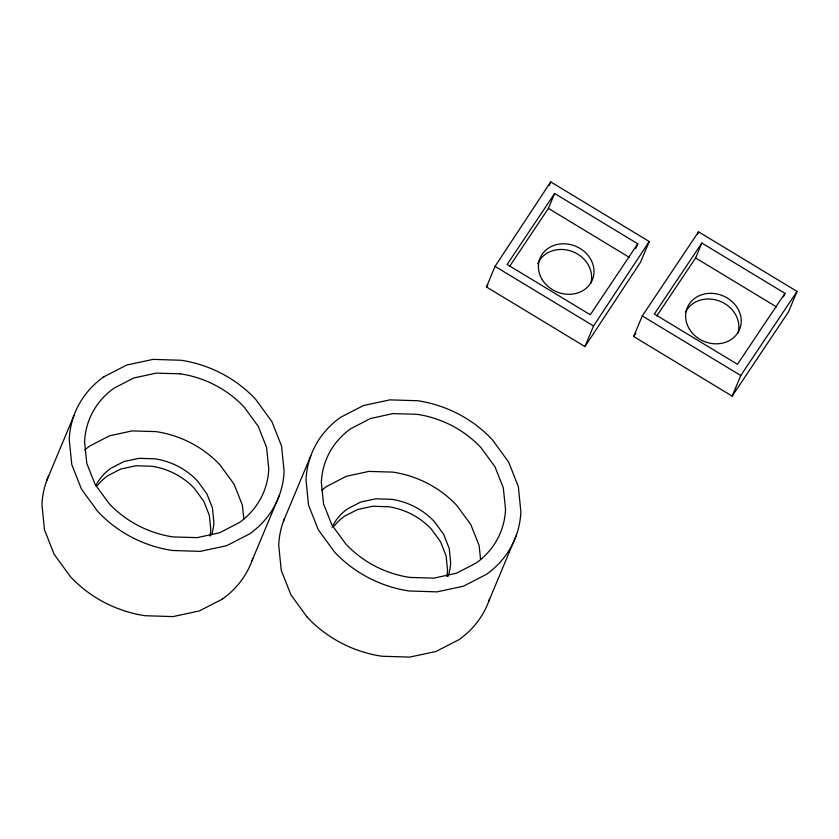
<?xml version="1.0" encoding="UTF-8"?>
<svg xmlns="http://www.w3.org/2000/svg" width="839" height="839" viewBox="0 0 839 839"><rect width="100%" height="100%" fill="white"/><g stroke="black" fill="none" stroke-linecap="round" stroke-linejoin="round"><path stroke-width="1.26" d="M46.743 480.569L74.031 415.336M252.036 560.651L279.324 495.419M283.509 521.061L310.797 455.829M486.452 286.959L495.062 266.372L550.72 181.895L649.218 241.506L640.608 262.093L584.951 346.57L486.452 286.959L487.879 284.799M549.283 185.335L550.72 181.895M509.546 266.466L548.402 208.397L554.631 193.494L637.755 243.792L635.836 248.375M584.951 346.57L593.561 325.983L649.218 241.506M488.801 601.144L516.09 535.911M633.665 336.512L642.275 315.925L698.551 231.826L797.05 291.427L788.44 312.014L732.164 396.113L633.665 336.512L635.826 333.272M697.597 234.112L698.551 231.826M656.748 316.009L695.615 257.951L701.844 243.037L784.968 293.335L783.532 296.775M732.164 396.113L740.774 375.526L797.05 291.427M554.631 193.494L507.144 264.463L590.268 314.761L637.755 243.792M701.844 243.037L654.357 314.006L737.481 364.304L784.968 293.335M103.805 376.837L126.752 365.028L153.097 359.375L181.056 360.267A113.485 98.971 22.7 0 1 255.738 399.427L271.909 421.65L281.589 446.18L284.117 471.34A103.973 90.664 22.7 0 1 249.561 533.929L226.603 545.717L200.259 551.37L172.299 550.478A113.485 98.971 22.7 0 1 97.618 511.318L81.446 489.095L71.766 464.565L69.238 439.405A103.973 90.664 22.7 0 1 103.795 376.826M222.262 599.151L199.315 610.96L172.97 616.602L145.011 615.711A113.485 98.971 22.7 0 1 70.329 576.561L54.157 554.327L44.477 529.797L41.95 504.638A103.973 90.664 22.7 0 1 48.652 475.828M180.175 373.816L156.211 373.114L133.653 378.011L114.02 388.184A89.123 77.723 22.7 0 0 84.592 441.912L86.816 463.485L95.174 484.491L109.08 503.526A97.272 84.823 22.7 0 0 173.18 536.939L197.144 537.631L219.703 532.734L239.335 522.561A89.123 77.723 22.7 0 0 268.763 468.833L266.54 447.26L258.192 426.254L244.275 407.219A97.272 84.823 22.7 0 0 180.175 373.806M695.615 257.951L776.515 306.906M548.402 208.397L629.302 257.363M642.275 315.925L740.774 375.526M495.062 266.372L593.561 325.983M307.084 617.064L290.923 594.83L281.243 570.289L278.716 545.13A103.973 90.664 22.7 0 1 284.421 518.68M480.579 559.519L479.132 545.56L470.773 524.543L456.856 505.518A97.272 84.823 22.7 0 0 392.757 472.105L368.803 471.413L346.234 476.311L326.612 486.484A89.123 77.723 22.7 0 0 321.61 490.364M243.813 519.016L242.366 505.068L234.008 484.051L220.091 465.026A97.272 84.823 22.7 0 0 155.991 431.613L132.038 430.91L109.479 435.819L89.846 445.991A89.123 77.723 22.7 0 0 84.844 449.861M252.875 558.229A103.973 90.664 22.7 0 1 222.272 599.161M210.054 536.111A59.412 51.808 22.7 0 0 210.778 529.734L209.341 515.356L203.814 501.344L194.575 488.634A64.844 56.549 22.7 0 0 151.89 466.264L135.918 465.75L120.858 468.98L107.749 475.734A59.412 51.808 22.7 0 0 97.471 485.529M95.845 485.645A59.412 51.808 22.7 0 1 110.853 468.288L123.973 461.544L139.022 458.314L155.005 458.828A64.844 56.549 22.7 0 1 197.679 481.198L206.918 493.909L212.445 507.92L213.893 522.298A59.412 51.808 22.7 0 1 211.575 534.863M307.095 617.053A113.485 98.971 22.7 0 0 381.776 656.224L409.726 657.105L436.081 651.452L459.027 639.643A103.973 90.664 22.7 0 0 489.64 598.731M332.055 527.291A59.412 51.808 22.7 0 1 347.619 508.78L360.739 502.037L375.788 498.817L391.771 499.32A64.844 56.549 22.7 0 1 434.445 521.701L443.684 534.401L449.211 548.423L450.658 562.791A59.412 51.808 22.7 0 1 447.921 576.55M334.237 526.032A59.412 51.808 22.7 0 1 344.504 516.216L357.624 509.483L372.684 506.253L388.656 506.756A64.844 56.549 22.7 0 1 431.33 529.136L440.569 541.837L446.107 555.858L447.544 570.226A59.412 51.808 22.7 0 1 446.82 576.603M685.505 312.098A28.306 24.677 22.7 0 1 719.967 301.243A28.306 24.677 22.7 0 1 737.995 332.81M537.757 263.729A28.306 24.677 22.7 0 1 572.062 251.427A28.306 24.677 22.7 0 1 590.782 283.267M370.418 418.514L350.786 428.687A89.123 77.723 22.7 0 0 321.347 482.415L323.571 503.977L331.929 524.994L345.846 544.018A97.272 84.823 22.7 0 0 409.946 577.431L433.91 578.123L456.468 573.226L476.101 563.053A89.123 77.723 22.7 0 0 505.529 509.325L503.306 487.763L494.947 466.746L481.041 447.722A97.272 84.823 22.7 0 0 416.941 414.298L392.977 413.606L370.418 418.514M363.518 405.52L340.571 417.329A103.973 90.664 22.7 0 0 306.015 479.898L308.532 505.057L318.212 529.587L334.373 551.821A113.485 98.971 22.7 0 0 409.065 590.981L437.014 591.862L463.369 586.22L486.316 574.411A103.973 90.664 22.7 0 0 520.872 511.842L518.355 486.683L508.675 462.153L492.514 439.909A113.485 98.971 22.7 0 0 417.822 400.759L389.862 399.867L363.518 405.52M689.553 329.339A28.306 24.677 22.7 0 0 737.691 332.989A28.306 24.677 22.7 0 0 713.035 293.419A28.306 24.677 22.7 0 0 689.553 329.339M542.34 279.796A28.306 24.677 22.7 0 0 590.478 283.446A28.306 24.677 22.7 0 0 565.832 243.866A28.306 24.677 22.7 0 0 542.34 279.796"/></g></svg>
